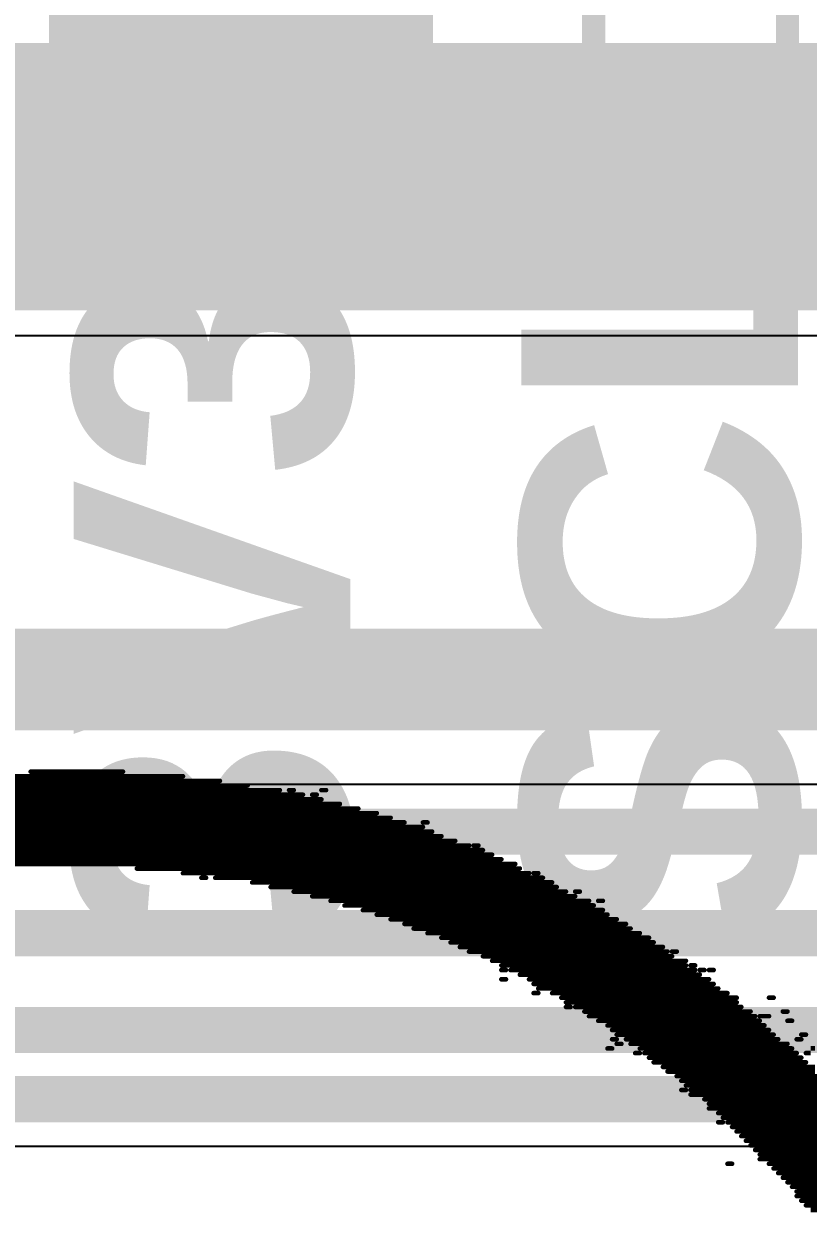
# Model space of a CAD drawing. Header units: inches. Extents: x -0.3 to 9.9, y -0.4 to 5.
# Drawn here: x 2.1685 to 2.3385, y 1.6235 to 1.8811 of the extents above; entities that cross this region are included whole.
import ezdxf

# ---------------------------------------------------------------- set-up
doc = ezdxf.new("R2010")
doc.units = ezdxf.units.IN
doc.header["$MEASUREMENT"] = 0
for name, color, linetype in [('Bottom Overlay', 54, 'Continuous'), ('Top Layer', 1, 'Continuous'), ('Top Overlay', 2, 'Continuous'), ('Top Paste', 8, 'Continuous'), ('Top Solder', 216, 'Continuous')]:
    doc.layers.add(name, color=color, linetype=linetype)
doc.styles.add('Arial_Bold', font='', dxfattribs={"height": 0.2})
doc.styles.get('Arial_Bold').set_extended_font_data('Arial', bold=True)

# ---------------------------------------------------------------- blocks, each defined once
blk = doc.blocks.new('R___0603_74')
at = {"layer": 'Top Layer'}
for points in [[(-0.015, 0.0175), (-0.015, -0.0175), (-0.045, -0.0175), (-0.045, 0.0175)], [(0.045, 0.0175), (0.045, -0.0175), (0.015, -0.0175), (0.015, 0.0175)]]:
    blk.add_hatch(color=1, dxfattribs=at).paths.add_polyline_path(points)
at = {"layer": 'Top Paste'}
for points in [[(-0.015, 0.0175), (-0.015, -0.0175), (-0.045, -0.0175), (-0.045, 0.0175)], [(0.045, 0.0175), (0.045, -0.0175), (0.015, -0.0175), (0.015, 0.0175)]]:
    blk.add_hatch(color=8, dxfattribs=at).paths.add_polyline_path(points)
at = {"layer": 'Top Solder'}
for points in [[(-0.011, 0.0215), (-0.011, -0.0215), (-0.049, -0.0215), (-0.049, 0.0215)], [(0.049, 0.0215), (0.049, -0.0215), (0.011, -0.0215), (0.011, 0.0215)]]:
    blk.add_hatch(color=216, dxfattribs=at).paths.add_polyline_path(points)
at = {"layer": 'Top Overlay'}
for points in [[(0.048, 0.021, 0.005, 0.005, 0), (-0.048, 0.021, 0.005, 0.005, 0)], [(-0.048, -0.021, 0.005, 0.005, 0), (-0.048, 0.021, 0.005, 0.005, 0)], [(0.048, -0.021, 0.005, 0.005, 0), (0.048, 0.021, 0.005, 0.005, 0)], [(0.048, -0.021, 0.005, 0.005, 0), (-0.048, -0.021, 0.005, 0.005, 0)]]:
    blk.add_lwpolyline(points, format="xyseb", dxfattribs=at)
for points in [[(-0.04925, 0.021, 0.0025, 0.0025, 1), (-0.04675, 0.021, 0.0025, 0.0025, 1)], [(-0.04925, 0.021, 0.0025, 0.0025, 1), (-0.04675, 0.021, 0.0025, 0.0025, 1)], [(0.04675, 0.021, 0.0025, 0.0025, 1), (0.04925, 0.021, 0.0025, 0.0025, 1)], [(0.04675, 0.021, 0.0025, 0.0025, 1), (0.04925, 0.021, 0.0025, 0.0025, 1)], [(-0.04925, -0.021, 0.0025, 0.0025, 1), (-0.04675, -0.021, 0.0025, 0.0025, 1)], [(-0.04925, -0.021, 0.0025, 0.0025, 1), (-0.04675, -0.021, 0.0025, 0.0025, 1)], [(0.04675, -0.021, 0.0025, 0.0025, 1), (0.04925, -0.021, 0.0025, 0.0025, 1)], [(0.04675, -0.021, 0.0025, 0.0025, 1), (0.04925, -0.021, 0.0025, 0.0025, 1)]]:
    blk.add_lwpolyline(points, format="xyseb", close=True, dxfattribs=at)

msp = doc.modelspace()

# ---------------------------------------------------------------- hatches: boundary and pattern name
at = {"layer": 'Top Layer'}
for points in [[(2.174, 1.839), (2.25718, 1.839), (2.25718, 2.152), (2.174, 2.152)], [(2.859, 1.819), (2.859, 1.877), (1.895, 1.877), (1.895, 1.819)]]:
    msp.add_hatch(color=1, dxfattribs=at).paths.add_polyline_path(points)

# ---------------------------------------------------------------- linework, layer by layer
at = {"layer": 'Bottom Overlay'}
for points in [[(2.157, 1.718, 0.001, 0.001, 0), (2.203, 1.718, 0.001, 0.001, 0)], [(2.17, 1.719, 0.001, 0.001, 0), (2.19, 1.719, 0.001, 0.001, 0)], [(2.143, 1.716, 0.001, 0.001, 0), (2.217, 1.716, 0.001, 0.001, 0)], [(2.149, 1.717, 0.001, 0.001, 0), (2.211, 1.717, 0.001, 0.001, 0)], [(2.128, 1.713, 0.001, 0.001, 0), (2.233, 1.713, 0.001, 0.001, 0)], [(2.132, 1.714, 0.001, 0.001, 0), (2.229, 1.714, 0.001, 0.001, 0)], [(2.136, 1.715, 0.001, 0.001, 0), (2.224, 1.715, 0.001, 0.001, 0)], [(2.226, 1.715, 0.001, 0.001, 0), (2.227, 1.715, 0.001, 0.001, 0)], [(2.231, 1.714, 0.001, 0.001, 0), (2.232, 1.714, 0.001, 0.001, 0)], [(2.233, 1.715, 0.001, 0.001, 0), (2.234, 1.715, 0.001, 0.001, 0)], [(2.119, 1.711, 0.001, 0.001, 0), (2.241, 1.711, 0.001, 0.001, 0)], [(2.124, 1.712, 0.001, 0.001, 0), (2.237, 1.712, 0.001, 0.001, 0)], [(2.109, 1.708, 0.001, 0.001, 0), (2.251, 1.708, 0.001, 0.001, 0)], [(2.113, 1.709, 0.001, 0.001, 0), (2.248, 1.709, 0.001, 0.001, 0)], [(2.116, 1.71, 0.001, 0.001, 0), (2.245, 1.71, 0.001, 0.001, 0)], [(2.255, 1.708, 0.001, 0.001, 0), (2.256, 1.708, 0.001, 0.001, 0)], [(2.104, 1.706, 0.001, 0.001, 0), (2.257, 1.706, 0.001, 0.001, 0)], [(2.107, 1.707, 0.001, 0.001, 0), (2.255, 1.707, 0.001, 0.001, 0)], [(2.096, 1.703, 0.001, 0.001, 0), (2.265, 1.703, 0.001, 0.001, 0)], [(2.099, 1.704, 0.001, 0.001, 0), (2.262, 1.704, 0.001, 0.001, 0)], [(2.101, 1.705, 0.001, 0.001, 0), (2.259, 1.705, 0.001, 0.001, 0)], [(2.266, 1.703, 0.001, 0.001, 0), (2.267, 1.703, 0.001, 0.001, 0)], [(2.089, 1.7, 0.001, 0.001, 0), (2.272, 1.7, 0.001, 0.001, 0)], [(2.091, 1.701, 0.001, 0.001, 0), (2.27, 1.701, 0.001, 0.001, 0)], [(2.093, 1.702, 0.001, 0.001, 0), (2.268, 1.702, 0.001, 0.001, 0)], [(2.086, 1.699, 0.001, 0.001, 0), (2.275, 1.699, 0.001, 0.001, 0)], [(2.193, 1.698, 0.001, 0.001, 0), (2.276, 1.698, 0.001, 0.001, 0)], [(2.203, 1.697, 0.001, 0.001, 0), (2.278, 1.697, 0.001, 0.001, 0)], [(2.207, 1.696, 0.001, 0.001, 0), (2.208, 1.696, 0.001, 0.001, 0)], [(2.21, 1.696, 0.001, 0.001, 0), (2.281, 1.696, 0.001, 0.001, 0)], [(2.218, 1.695, 0.001, 0.001, 0), (2.283, 1.695, 0.001, 0.001, 0)], [(2.279, 1.697, 0.001, 0.001, 0), (2.28, 1.697, 0.001, 0.001, 0)], [(2.222, 1.694, 0.001, 0.001, 0), (2.284, 1.694, 0.001, 0.001, 0)], [(2.227, 1.693, 0.001, 0.001, 0), (2.286, 1.693, 0.001, 0.001, 0)], [(2.288, 1.693, 0.001, 0.001, 0), (2.289, 1.693, 0.001, 0.001, 0)], [(2.231, 1.692, 0.001, 0.001, 0), (2.288, 1.692, 0.001, 0.001, 0)], [(2.235, 1.691, 0.001, 0.001, 0), (2.291, 1.691, 0.001, 0.001, 0)], [(2.238, 1.69, 0.001, 0.001, 0), (2.292, 1.69, 0.001, 0.001, 0)], [(2.293, 1.691, 0.001, 0.001, 0), (2.294, 1.691, 0.001, 0.001, 0)], [(2.242, 1.689, 0.001, 0.001, 0), (2.294, 1.689, 0.001, 0.001, 0)], [(2.245, 1.688, 0.001, 0.001, 0), (2.295, 1.688, 0.001, 0.001, 0)], [(2.248, 1.687, 0.001, 0.001, 0), (2.297, 1.687, 0.001, 0.001, 0)], [(2.251, 1.686, 0.001, 0.001, 0), (2.299, 1.686, 0.001, 0.001, 0)], [(2.253, 1.685, 0.001, 0.001, 0), (2.3, 1.685, 0.001, 0.001, 0)], [(2.256, 1.684, 0.001, 0.001, 0), (2.302, 1.684, 0.001, 0.001, 0)], [(2.259, 1.683, 0.001, 0.001, 0), (2.304, 1.683, 0.001, 0.001, 0)], [(2.261, 1.682, 0.001, 0.001, 0), (2.305, 1.682, 0.001, 0.001, 0)], [(2.263, 1.681, 0.001, 0.001, 0), (2.307, 1.681, 0.001, 0.001, 0)], [(2.265, 1.68, 0.001, 0.001, 0), (2.308, 1.68, 0.001, 0.001, 0)], [(2.309, 1.68, 0.001, 0.001, 0), (2.31, 1.68, 0.001, 0.001, 0)], [(2.268, 1.679, 0.001, 0.001, 0), (2.309, 1.679, 0.001, 0.001, 0)], [(2.27, 1.678, 0.001, 0.001, 0), (2.312, 1.678, 0.001, 0.001, 0)], [(2.272, 1.677, 0.001, 0.001, 0), (2.312, 1.677, 0.001, 0.001, 0)], [(2.313, 1.677, 0.001, 0.001, 0), (2.314, 1.677, 0.001, 0.001, 0)], [(2.272, 1.676, 0.001, 0.001, 0), (2.273, 1.676, 0.001, 0.001, 0)], [(2.274, 1.676, 0.001, 0.001, 0), (2.314, 1.676, 0.001, 0.001, 0)], [(2.276, 1.675, 0.001, 0.001, 0), (2.315, 1.675, 0.001, 0.001, 0)], [(2.315, 1.676, 0.001, 0.001, 0), (2.316, 1.676, 0.001, 0.001, 0)], [(2.317, 1.676, 0.001, 0.001, 0), (2.318, 1.676, 0.001, 0.001, 0)], [(2.272, 1.674, 0.001, 0.001, 0), (2.273, 1.674, 0.001, 0.001, 0)], [(2.278, 1.674, 0.001, 0.001, 0), (2.317, 1.674, 0.001, 0.001, 0)], [(2.279, 1.673, 0.001, 0.001, 0), (2.318, 1.673, 0.001, 0.001, 0)], [(2.28, 1.672, 0.001, 0.001, 0), (2.319, 1.672, 0.001, 0.001, 0)], [(2.279, 1.671, 0.001, 0.001, 0), (2.28, 1.671, 0.001, 0.001, 0)], [(2.283, 1.671, 0.001, 0.001, 0), (2.321, 1.671, 0.001, 0.001, 0)], [(2.285, 1.67, 0.001, 0.001, 0), (2.323, 1.67, 0.001, 0.001, 0)], [(2.286, 1.669, 0.001, 0.001, 0), (2.323, 1.669, 0.001, 0.001, 0)], [(2.33, 1.67, 0.001, 0.001, 0), (2.331, 1.67, 0.001, 0.001, 0)], [(2.286, 1.668, 0.001, 0.001, 0), (2.287, 1.668, 0.001, 0.001, 0)], [(2.288, 1.668, 0.001, 0.001, 0), (2.324, 1.668, 0.001, 0.001, 0)], [(2.29, 1.667, 0.001, 0.001, 0), (2.326, 1.667, 0.001, 0.001, 0)], [(2.333, 1.667, 0.001, 0.001, 0), (2.334, 1.667, 0.001, 0.001, 0)], [(2.291, 1.666, 0.001, 0.001, 0), (2.327, 1.666, 0.001, 0.001, 0)], [(2.293, 1.665, 0.001, 0.001, 0), (2.328, 1.665, 0.001, 0.001, 0)], [(2.295, 1.664, 0.001, 0.001, 0), (2.329, 1.664, 0.001, 0.001, 0)], [(2.328, 1.666, 0.001, 0.001, 0), (2.33, 1.666, 0.001, 0.001, 0)], [(2.334, 1.665, 0.001, 0.001, 0), (2.335, 1.665, 0.001, 0.001, 0)], [(2.296, 1.663, 0.001, 0.001, 0), (2.33, 1.663, 0.001, 0.001, 0)], [(2.297, 1.662, 0.001, 0.001, 0), (2.331, 1.662, 0.001, 0.001, 0)], [(2.337, 1.662, 0.001, 0.001, 0), (2.338, 1.662, 0.001, 0.001, 0)], [(2.295, 1.659, 0.001, 0.001, 0), (2.296, 1.659, 0.001, 0.001, 0)], [(2.296, 1.661, 0.001, 0.001, 0), (2.297, 1.661, 0.001, 0.001, 0)], [(2.297, 1.66, 0.001, 0.001, 0), (2.298, 1.66, 0.001, 0.001, 0)], [(2.299, 1.661, 0.001, 0.001, 0), (2.332, 1.661, 0.001, 0.001, 0)], [(2.3, 1.66, 0.001, 0.001, 0), (2.334, 1.66, 0.001, 0.001, 0)], [(2.302, 1.659, 0.001, 0.001, 0), (2.335, 1.659, 0.001, 0.001, 0)], [(2.336, 1.661, 0.001, 0.001, 0), (2.337, 1.661, 0.001, 0.001, 0)], [(2.339, 1.659, 0.001, 0.001, 0), (2.34, 1.659, 0.001, 0.001, 0)], [(2.301, 1.658, 0.001, 0.001, 0), (2.302, 1.658, 0.001, 0.001, 0)], [(2.303, 1.658, 0.001, 0.001, 0), (2.336, 1.658, 0.001, 0.001, 0)], [(2.304, 1.657, 0.001, 0.001, 0), (2.337, 1.657, 0.001, 0.001, 0)], [(2.338, 1.658, 0.001, 0.001, 0), (2.339, 1.658, 0.001, 0.001, 0)], [(2.305, 1.656, 0.001, 0.001, 0), (2.338, 1.656, 0.001, 0.001, 0)], [(2.307, 1.655, 0.001, 0.001, 0), (2.34, 1.655, 0.001, 0.001, 0)], [(2.308, 1.654, 0.001, 0.001, 0), (2.34, 1.654, 0.001, 0.001, 0)], [(2.31, 1.653, 0.001, 0.001, 0), (2.341, 1.653, 0.001, 0.001, 0)], [(2.311, 1.652, 0.001, 0.001, 0), (2.344, 1.652, 0.001, 0.001, 0)], [(2.312, 1.651, 0.001, 0.001, 0), (2.343, 1.651, 0.001, 0.001, 0)], [(2.311, 1.65, 0.001, 0.001, 0), (2.312, 1.65, 0.001, 0.001, 0)], [(2.313, 1.65, 0.001, 0.001, 0), (2.344, 1.65, 0.001, 0.001, 0)], [(2.313, 1.649, 0.001, 0.001, 0), (2.345, 1.649, 0.001, 0.001, 0)], [(2.316, 1.648, 0.001, 0.001, 0), (2.346, 1.648, 0.001, 0.001, 0)], [(2.317, 1.647, 0.001, 0.001, 0), (2.347, 1.647, 0.001, 0.001, 0)], [(2.317, 1.646, 0.001, 0.001, 0), (2.347, 1.646, 0.001, 0.001, 0)], [(2.319, 1.645, 0.001, 0.001, 0), (2.348, 1.645, 0.001, 0.001, 0)], [(2.32, 1.644, 0.001, 0.001, 0), (2.349, 1.644, 0.001, 0.001, 0)], [(2.319, 1.643, 0.001, 0.001, 0), (2.32, 1.643, 0.001, 0.001, 0)], [(2.321, 1.643, 0.001, 0.001, 0), (2.35, 1.643, 0.001, 0.001, 0)], [(2.322, 1.642, 0.001, 0.001, 0), (2.351, 1.642, 0.001, 0.001, 0)], [(2.323, 1.641, 0.001, 0.001, 0), (2.352, 1.641, 0.001, 0.001, 0)], [(2.324, 1.64, 0.001, 0.001, 0), (2.353, 1.64, 0.001, 0.001, 0)], [(2.325, 1.639, 0.001, 0.001, 0), (2.354, 1.639, 0.001, 0.001, 0)], [(2.326, 1.638, 0.001, 0.001, 0), (2.355, 1.638, 0.001, 0.001, 0)], [(2.327, 1.637, 0.001, 0.001, 0), (2.355, 1.637, 0.001, 0.001, 0)], [(2.328, 1.636, 0.001, 0.001, 0), (2.356, 1.636, 0.001, 0.001, 0)], [(2.321, 1.634, 0.001, 0.001, 0), (2.322, 1.634, 0.001, 0.001, 0)], [(2.328, 1.635, 0.001, 0.001, 0), (2.357, 1.635, 0.001, 0.001, 0)], [(2.33, 1.634, 0.001, 0.001, 0), (2.358, 1.634, 0.001, 0.001, 0)], [(2.331, 1.633, 0.001, 0.001, 0), (2.359, 1.633, 0.001, 0.001, 0)], [(2.332, 1.632, 0.001, 0.001, 0), (2.359, 1.632, 0.001, 0.001, 0)], [(2.333, 1.631, 0.001, 0.001, 0), (2.36, 1.631, 0.001, 0.001, 0)], [(2.334, 1.63, 0.001, 0.001, 0), (2.361, 1.63, 0.001, 0.001, 0)], [(2.335, 1.629, 0.001, 0.001, 0), (2.362, 1.629, 0.001, 0.001, 0)], [(2.336, 1.628, 0.001, 0.001, 0), (2.363, 1.628, 0.001, 0.001, 0)], [(2.336, 1.627, 0.001, 0.001, 0), (2.363, 1.627, 0.001, 0.001, 0)], [(2.337, 1.626, 0.001, 0.001, 0), (2.364, 1.626, 0.001, 0.001, 0)], [(2.338, 1.625, 0.001, 0.001, 0), (2.365, 1.625, 0.001, 0.001, 0)], [(2.339, 1.624, 0.001, 0.001, 0), (2.367, 1.624, 0.001, 0.001, 0)]]:
    msp.add_lwpolyline(points, format="xyseb", dxfattribs=at)
for points in [[(2.16975, 1.719, 0.0005, 0.0005, 1), (2.17025, 1.719, 0.0005, 0.0005, 1)], [(2.18975, 1.719, 0.0005, 0.0005, 1), (2.19025, 1.719, 0.0005, 0.0005, 1)], [(2.20275, 1.718, 0.0005, 0.0005, 1), (2.20325, 1.718, 0.0005, 0.0005, 1)], [(2.21075, 1.717, 0.0005, 0.0005, 1), (2.21125, 1.717, 0.0005, 0.0005, 1)], [(2.21675, 1.716, 0.0005, 0.0005, 1), (2.21725, 1.716, 0.0005, 0.0005, 1)], [(2.22375, 1.715, 0.0005, 0.0005, 1), (2.22425, 1.715, 0.0005, 0.0005, 1)], [(2.22575, 1.715, 0.0005, 0.0005, 1), (2.22625, 1.715, 0.0005, 0.0005, 1)], [(2.22675, 1.715, 0.0005, 0.0005, 1), (2.22725, 1.715, 0.0005, 0.0005, 1)], [(2.22875, 1.714, 0.0005, 0.0005, 1), (2.22925, 1.714, 0.0005, 0.0005, 1)], [(2.23075, 1.714, 0.0005, 0.0005, 1), (2.23125, 1.714, 0.0005, 0.0005, 1)], [(2.23175, 1.714, 0.0005, 0.0005, 1), (2.23225, 1.714, 0.0005, 0.0005, 1)], [(2.23275, 1.715, 0.0005, 0.0005, 1), (2.23325, 1.715, 0.0005, 0.0005, 1)], [(2.23275, 1.713, 0.0005, 0.0005, 1), (2.23325, 1.713, 0.0005, 0.0005, 1)], [(2.23375, 1.715, 0.0005, 0.0005, 1), (2.23425, 1.715, 0.0005, 0.0005, 1)], [(2.23675, 1.712, 0.0005, 0.0005, 1), (2.23725, 1.712, 0.0005, 0.0005, 1)], [(2.24075, 1.711, 0.0005, 0.0005, 1), (2.24125, 1.711, 0.0005, 0.0005, 1)], [(2.24475, 1.71, 0.0005, 0.0005, 1), (2.24525, 1.71, 0.0005, 0.0005, 1)], [(2.24775, 1.709, 0.0005, 0.0005, 1), (2.24825, 1.709, 0.0005, 0.0005, 1)], [(2.25075, 1.708, 0.0005, 0.0005, 1), (2.25125, 1.708, 0.0005, 0.0005, 1)], [(2.25475, 1.708, 0.0005, 0.0005, 1), (2.25525, 1.708, 0.0005, 0.0005, 1)], [(2.25575, 1.708, 0.0005, 0.0005, 1), (2.25625, 1.708, 0.0005, 0.0005, 1)], [(2.25475, 1.707, 0.0005, 0.0005, 1), (2.25525, 1.707, 0.0005, 0.0005, 1)], [(2.25675, 1.706, 0.0005, 0.0005, 1), (2.25725, 1.706, 0.0005, 0.0005, 1)], [(2.25875, 1.705, 0.0005, 0.0005, 1), (2.25925, 1.705, 0.0005, 0.0005, 1)], [(2.26175, 1.704, 0.0005, 0.0005, 1), (2.26225, 1.704, 0.0005, 0.0005, 1)], [(2.26475, 1.703, 0.0005, 0.0005, 1), (2.26525, 1.703, 0.0005, 0.0005, 1)], [(2.26575, 1.703, 0.0005, 0.0005, 1), (2.26625, 1.703, 0.0005, 0.0005, 1)], [(2.26675, 1.703, 0.0005, 0.0005, 1), (2.26725, 1.703, 0.0005, 0.0005, 1)], [(2.26775, 1.702, 0.0005, 0.0005, 1), (2.26825, 1.702, 0.0005, 0.0005, 1)], [(2.26975, 1.701, 0.0005, 0.0005, 1), (2.27025, 1.701, 0.0005, 0.0005, 1)], [(2.27175, 1.7, 0.0005, 0.0005, 1), (2.27225, 1.7, 0.0005, 0.0005, 1)], [(2.19275, 1.698, 0.0005, 0.0005, 1), (2.19325, 1.698, 0.0005, 0.0005, 1)], [(2.27475, 1.699, 0.0005, 0.0005, 1), (2.27525, 1.699, 0.0005, 0.0005, 1)], [(2.27575, 1.698, 0.0005, 0.0005, 1), (2.27625, 1.698, 0.0005, 0.0005, 1)], [(2.20275, 1.697, 0.0005, 0.0005, 1), (2.20325, 1.697, 0.0005, 0.0005, 1)], [(2.20675, 1.696, 0.0005, 0.0005, 1), (2.20725, 1.696, 0.0005, 0.0005, 1)], [(2.20775, 1.696, 0.0005, 0.0005, 1), (2.20825, 1.696, 0.0005, 0.0005, 1)], [(2.20975, 1.696, 0.0005, 0.0005, 1), (2.21025, 1.696, 0.0005, 0.0005, 1)], [(2.21775, 1.695, 0.0005, 0.0005, 1), (2.21825, 1.695, 0.0005, 0.0005, 1)], [(2.27775, 1.697, 0.0005, 0.0005, 1), (2.27825, 1.697, 0.0005, 0.0005, 1)], [(2.27875, 1.697, 0.0005, 0.0005, 1), (2.27925, 1.697, 0.0005, 0.0005, 1)], [(2.27975, 1.697, 0.0005, 0.0005, 1), (2.28025, 1.697, 0.0005, 0.0005, 1)], [(2.28075, 1.696, 0.0005, 0.0005, 1), (2.28125, 1.696, 0.0005, 0.0005, 1)], [(2.28275, 1.695, 0.0005, 0.0005, 1), (2.28325, 1.695, 0.0005, 0.0005, 1)], [(2.22175, 1.694, 0.0005, 0.0005, 1), (2.22225, 1.694, 0.0005, 0.0005, 1)], [(2.22675, 1.693, 0.0005, 0.0005, 1), (2.22725, 1.693, 0.0005, 0.0005, 1)], [(2.28375, 1.694, 0.0005, 0.0005, 1), (2.28425, 1.694, 0.0005, 0.0005, 1)], [(2.28575, 1.693, 0.0005, 0.0005, 1), (2.28625, 1.693, 0.0005, 0.0005, 1)], [(2.28775, 1.693, 0.0005, 0.0005, 1), (2.28825, 1.693, 0.0005, 0.0005, 1)], [(2.28875, 1.693, 0.0005, 0.0005, 1), (2.28925, 1.693, 0.0005, 0.0005, 1)], [(2.23075, 1.692, 0.0005, 0.0005, 1), (2.23125, 1.692, 0.0005, 0.0005, 1)], [(2.23475, 1.691, 0.0005, 0.0005, 1), (2.23525, 1.691, 0.0005, 0.0005, 1)], [(2.23775, 1.69, 0.0005, 0.0005, 1), (2.23825, 1.69, 0.0005, 0.0005, 1)], [(2.28775, 1.692, 0.0005, 0.0005, 1), (2.28825, 1.692, 0.0005, 0.0005, 1)], [(2.29075, 1.691, 0.0005, 0.0005, 1), (2.29125, 1.691, 0.0005, 0.0005, 1)], [(2.29175, 1.69, 0.0005, 0.0005, 1), (2.29225, 1.69, 0.0005, 0.0005, 1)], [(2.29275, 1.691, 0.0005, 0.0005, 1), (2.29325, 1.691, 0.0005, 0.0005, 1)], [(2.29375, 1.691, 0.0005, 0.0005, 1), (2.29425, 1.691, 0.0005, 0.0005, 1)], [(2.24175, 1.689, 0.0005, 0.0005, 1), (2.24225, 1.689, 0.0005, 0.0005, 1)], [(2.24475, 1.688, 0.0005, 0.0005, 1), (2.24525, 1.688, 0.0005, 0.0005, 1)], [(2.29375, 1.689, 0.0005, 0.0005, 1), (2.29425, 1.689, 0.0005, 0.0005, 1)], [(2.29475, 1.688, 0.0005, 0.0005, 1), (2.29525, 1.688, 0.0005, 0.0005, 1)], [(2.24775, 1.687, 0.0005, 0.0005, 1), (2.24825, 1.687, 0.0005, 0.0005, 1)], [(2.25075, 1.686, 0.0005, 0.0005, 1), (2.25125, 1.686, 0.0005, 0.0005, 1)], [(2.25275, 1.685, 0.0005, 0.0005, 1), (2.25325, 1.685, 0.0005, 0.0005, 1)], [(2.29675, 1.687, 0.0005, 0.0005, 1), (2.29725, 1.687, 0.0005, 0.0005, 1)], [(2.29875, 1.686, 0.0005, 0.0005, 1), (2.29925, 1.686, 0.0005, 0.0005, 1)], [(2.29975, 1.685, 0.0005, 0.0005, 1), (2.30025, 1.685, 0.0005, 0.0005, 1)], [(2.25575, 1.684, 0.0005, 0.0005, 1), (2.25625, 1.684, 0.0005, 0.0005, 1)], [(2.25875, 1.683, 0.0005, 0.0005, 1), (2.25925, 1.683, 0.0005, 0.0005, 1)], [(2.26075, 1.682, 0.0005, 0.0005, 1), (2.26125, 1.682, 0.0005, 0.0005, 1)], [(2.30175, 1.684, 0.0005, 0.0005, 1), (2.30225, 1.684, 0.0005, 0.0005, 1)], [(2.30375, 1.683, 0.0005, 0.0005, 1), (2.30425, 1.683, 0.0005, 0.0005, 1)], [(2.30475, 1.682, 0.0005, 0.0005, 1), (2.30525, 1.682, 0.0005, 0.0005, 1)], [(2.26275, 1.681, 0.0005, 0.0005, 1), (2.26325, 1.681, 0.0005, 0.0005, 1)], [(2.26475, 1.68, 0.0005, 0.0005, 1), (2.26525, 1.68, 0.0005, 0.0005, 1)], [(2.30675, 1.681, 0.0005, 0.0005, 1), (2.30725, 1.681, 0.0005, 0.0005, 1)], [(2.30775, 1.68, 0.0005, 0.0005, 1), (2.30825, 1.68, 0.0005, 0.0005, 1)], [(2.30875, 1.68, 0.0005, 0.0005, 1), (2.30925, 1.68, 0.0005, 0.0005, 1)], [(2.30975, 1.68, 0.0005, 0.0005, 1), (2.31025, 1.68, 0.0005, 0.0005, 1)], [(2.26775, 1.679, 0.0005, 0.0005, 1), (2.26825, 1.679, 0.0005, 0.0005, 1)], [(2.26975, 1.678, 0.0005, 0.0005, 1), (2.27025, 1.678, 0.0005, 0.0005, 1)], [(2.27175, 1.677, 0.0005, 0.0005, 1), (2.27225, 1.677, 0.0005, 0.0005, 1)], [(2.30875, 1.679, 0.0005, 0.0005, 1), (2.30925, 1.679, 0.0005, 0.0005, 1)], [(2.31175, 1.678, 0.0005, 0.0005, 1), (2.31225, 1.678, 0.0005, 0.0005, 1)], [(2.31175, 1.677, 0.0005, 0.0005, 1), (2.31225, 1.677, 0.0005, 0.0005, 1)], [(2.31275, 1.677, 0.0005, 0.0005, 1), (2.31325, 1.677, 0.0005, 0.0005, 1)], [(2.31375, 1.677, 0.0005, 0.0005, 1), (2.31425, 1.677, 0.0005, 0.0005, 1)], [(2.27175, 1.676, 0.0005, 0.0005, 1), (2.27225, 1.676, 0.0005, 0.0005, 1)], [(2.27275, 1.676, 0.0005, 0.0005, 1), (2.27325, 1.676, 0.0005, 0.0005, 1)], [(2.27375, 1.676, 0.0005, 0.0005, 1), (2.27425, 1.676, 0.0005, 0.0005, 1)], [(2.27575, 1.675, 0.0005, 0.0005, 1), (2.27625, 1.675, 0.0005, 0.0005, 1)], [(2.31375, 1.676, 0.0005, 0.0005, 1), (2.31425, 1.676, 0.0005, 0.0005, 1)], [(2.31475, 1.676, 0.0005, 0.0005, 1), (2.31525, 1.676, 0.0005, 0.0005, 1)], [(2.31475, 1.675, 0.0005, 0.0005, 1), (2.31525, 1.675, 0.0005, 0.0005, 1)], [(2.31575, 1.676, 0.0005, 0.0005, 1), (2.31625, 1.676, 0.0005, 0.0005, 1)], [(2.31675, 1.676, 0.0005, 0.0005, 1), (2.31725, 1.676, 0.0005, 0.0005, 1)], [(2.31775, 1.676, 0.0005, 0.0005, 1), (2.31825, 1.676, 0.0005, 0.0005, 1)], [(2.27175, 1.674, 0.0005, 0.0005, 1), (2.27225, 1.674, 0.0005, 0.0005, 1)], [(2.27275, 1.674, 0.0005, 0.0005, 1), (2.27325, 1.674, 0.0005, 0.0005, 1)], [(2.27775, 1.674, 0.0005, 0.0005, 1), (2.27825, 1.674, 0.0005, 0.0005, 1)], [(2.27875, 1.673, 0.0005, 0.0005, 1), (2.27925, 1.673, 0.0005, 0.0005, 1)], [(2.27975, 1.672, 0.0005, 0.0005, 1), (2.28025, 1.672, 0.0005, 0.0005, 1)], [(2.31675, 1.674, 0.0005, 0.0005, 1), (2.31725, 1.674, 0.0005, 0.0005, 1)], [(2.31775, 1.673, 0.0005, 0.0005, 1), (2.31825, 1.673, 0.0005, 0.0005, 1)], [(2.31875, 1.672, 0.0005, 0.0005, 1), (2.31925, 1.672, 0.0005, 0.0005, 1)], [(2.27875, 1.671, 0.0005, 0.0005, 1), (2.27925, 1.671, 0.0005, 0.0005, 1)], [(2.27975, 1.671, 0.0005, 0.0005, 1), (2.28025, 1.671, 0.0005, 0.0005, 1)], [(2.28275, 1.671, 0.0005, 0.0005, 1), (2.28325, 1.671, 0.0005, 0.0005, 1)], [(2.28475, 1.67, 0.0005, 0.0005, 1), (2.28525, 1.67, 0.0005, 0.0005, 1)], [(2.28575, 1.669, 0.0005, 0.0005, 1), (2.28625, 1.669, 0.0005, 0.0005, 1)], [(2.32075, 1.671, 0.0005, 0.0005, 1), (2.32125, 1.671, 0.0005, 0.0005, 1)], [(2.32275, 1.67, 0.0005, 0.0005, 1), (2.32325, 1.67, 0.0005, 0.0005, 1)], [(2.32275, 1.669, 0.0005, 0.0005, 1), (2.32325, 1.669, 0.0005, 0.0005, 1)], [(2.32975, 1.67, 0.0005, 0.0005, 1), (2.33025, 1.67, 0.0005, 0.0005, 1)], [(2.33075, 1.67, 0.0005, 0.0005, 1), (2.33125, 1.67, 0.0005, 0.0005, 1)], [(2.28575, 1.668, 0.0005, 0.0005, 1), (2.28625, 1.668, 0.0005, 0.0005, 1)], [(2.28675, 1.668, 0.0005, 0.0005, 1), (2.28725, 1.668, 0.0005, 0.0005, 1)], [(2.28775, 1.668, 0.0005, 0.0005, 1), (2.28825, 1.668, 0.0005, 0.0005, 1)], [(2.28975, 1.667, 0.0005, 0.0005, 1), (2.29025, 1.667, 0.0005, 0.0005, 1)], [(2.32375, 1.668, 0.0005, 0.0005, 1), (2.32425, 1.668, 0.0005, 0.0005, 1)], [(2.32575, 1.667, 0.0005, 0.0005, 1), (2.32625, 1.667, 0.0005, 0.0005, 1)], [(2.33275, 1.667, 0.0005, 0.0005, 1), (2.33325, 1.667, 0.0005, 0.0005, 1)], [(2.33375, 1.667, 0.0005, 0.0005, 1), (2.33425, 1.667, 0.0005, 0.0005, 1)], [(2.29075, 1.666, 0.0005, 0.0005, 1), (2.29125, 1.666, 0.0005, 0.0005, 1)], [(2.29275, 1.665, 0.0005, 0.0005, 1), (2.29325, 1.665, 0.0005, 0.0005, 1)], [(2.29475, 1.664, 0.0005, 0.0005, 1), (2.29525, 1.664, 0.0005, 0.0005, 1)], [(2.32675, 1.666, 0.0005, 0.0005, 1), (2.32725, 1.666, 0.0005, 0.0005, 1)], [(2.32775, 1.666, 0.0005, 0.0005, 1), (2.32825, 1.666, 0.0005, 0.0005, 1)], [(2.32775, 1.665, 0.0005, 0.0005, 1), (2.32825, 1.665, 0.0005, 0.0005, 1)], [(2.32875, 1.664, 0.0005, 0.0005, 1), (2.32925, 1.664, 0.0005, 0.0005, 1)], [(2.32975, 1.666, 0.0005, 0.0005, 1), (2.33025, 1.666, 0.0005, 0.0005, 1)], [(2.33375, 1.665, 0.0005, 0.0005, 1), (2.33425, 1.665, 0.0005, 0.0005, 1)], [(2.33475, 1.665, 0.0005, 0.0005, 1), (2.33525, 1.665, 0.0005, 0.0005, 1)], [(2.29575, 1.663, 0.0005, 0.0005, 1), (2.29625, 1.663, 0.0005, 0.0005, 1)], [(2.29675, 1.662, 0.0005, 0.0005, 1), (2.29725, 1.662, 0.0005, 0.0005, 1)], [(2.32975, 1.663, 0.0005, 0.0005, 1), (2.33025, 1.663, 0.0005, 0.0005, 1)], [(2.33075, 1.662, 0.0005, 0.0005, 1), (2.33125, 1.662, 0.0005, 0.0005, 1)], [(2.33675, 1.662, 0.0005, 0.0005, 1), (2.33725, 1.662, 0.0005, 0.0005, 1)], [(2.33775, 1.662, 0.0005, 0.0005, 1), (2.33825, 1.662, 0.0005, 0.0005, 1)], [(2.29475, 1.659, 0.0005, 0.0005, 1), (2.29525, 1.659, 0.0005, 0.0005, 1)], [(2.29575, 1.661, 0.0005, 0.0005, 1), (2.29625, 1.661, 0.0005, 0.0005, 1)], [(2.29575, 1.659, 0.0005, 0.0005, 1), (2.29625, 1.659, 0.0005, 0.0005, 1)], [(2.29675, 1.661, 0.0005, 0.0005, 1), (2.29725, 1.661, 0.0005, 0.0005, 1)], [(2.29675, 1.66, 0.0005, 0.0005, 1), (2.29725, 1.66, 0.0005, 0.0005, 1)], [(2.29775, 1.66, 0.0005, 0.0005, 1), (2.29825, 1.66, 0.0005, 0.0005, 1)], [(2.29875, 1.661, 0.0005, 0.0005, 1), (2.29925, 1.661, 0.0005, 0.0005, 1)], [(2.29975, 1.66, 0.0005, 0.0005, 1), (2.30025, 1.66, 0.0005, 0.0005, 1)], [(2.30175, 1.659, 0.0005, 0.0005, 1), (2.30225, 1.659, 0.0005, 0.0005, 1)], [(2.33175, 1.661, 0.0005, 0.0005, 1), (2.33225, 1.661, 0.0005, 0.0005, 1)], [(2.33375, 1.66, 0.0005, 0.0005, 1), (2.33425, 1.66, 0.0005, 0.0005, 1)], [(2.33475, 1.659, 0.0005, 0.0005, 1), (2.33525, 1.659, 0.0005, 0.0005, 1)], [(2.33575, 1.661, 0.0005, 0.0005, 1), (2.33625, 1.661, 0.0005, 0.0005, 1)], [(2.33675, 1.661, 0.0005, 0.0005, 1), (2.33725, 1.661, 0.0005, 0.0005, 1)], [(2.30075, 1.658, 0.0005, 0.0005, 1), (2.30125, 1.658, 0.0005, 0.0005, 1)], [(2.30175, 1.658, 0.0005, 0.0005, 1), (2.30225, 1.658, 0.0005, 0.0005, 1)], [(2.30275, 1.658, 0.0005, 0.0005, 1), (2.30325, 1.658, 0.0005, 0.0005, 1)], [(2.30375, 1.657, 0.0005, 0.0005, 1), (2.30425, 1.657, 0.0005, 0.0005, 1)], [(2.33575, 1.658, 0.0005, 0.0005, 1), (2.33625, 1.658, 0.0005, 0.0005, 1)], [(2.33675, 1.657, 0.0005, 0.0005, 1), (2.33725, 1.657, 0.0005, 0.0005, 1)], [(2.33775, 1.658, 0.0005, 0.0005, 1), (2.33825, 1.658, 0.0005, 0.0005, 1)], [(2.30475, 1.656, 0.0005, 0.0005, 1), (2.30525, 1.656, 0.0005, 0.0005, 1)], [(2.30675, 1.655, 0.0005, 0.0005, 1), (2.30725, 1.655, 0.0005, 0.0005, 1)], [(2.30775, 1.654, 0.0005, 0.0005, 1), (2.30825, 1.654, 0.0005, 0.0005, 1)], [(2.33775, 1.656, 0.0005, 0.0005, 1), (2.33825, 1.656, 0.0005, 0.0005, 1)], [(2.30975, 1.653, 0.0005, 0.0005, 1), (2.31025, 1.653, 0.0005, 0.0005, 1)], [(2.31075, 1.652, 0.0005, 0.0005, 1), (2.31125, 1.652, 0.0005, 0.0005, 1)], [(2.31175, 1.651, 0.0005, 0.0005, 1), (2.31225, 1.651, 0.0005, 0.0005, 1)], [(2.31075, 1.65, 0.0005, 0.0005, 1), (2.31125, 1.65, 0.0005, 0.0005, 1)], [(2.31175, 1.65, 0.0005, 0.0005, 1), (2.31225, 1.65, 0.0005, 0.0005, 1)], [(2.31275, 1.65, 0.0005, 0.0005, 1), (2.31325, 1.65, 0.0005, 0.0005, 1)], [(2.31275, 1.649, 0.0005, 0.0005, 1), (2.31325, 1.649, 0.0005, 0.0005, 1)], [(2.31575, 1.648, 0.0005, 0.0005, 1), (2.31625, 1.648, 0.0005, 0.0005, 1)], [(2.31675, 1.647, 0.0005, 0.0005, 1), (2.31725, 1.647, 0.0005, 0.0005, 1)], [(2.31675, 1.646, 0.0005, 0.0005, 1), (2.31725, 1.646, 0.0005, 0.0005, 1)], [(2.31875, 1.645, 0.0005, 0.0005, 1), (2.31925, 1.645, 0.0005, 0.0005, 1)], [(2.31975, 1.644, 0.0005, 0.0005, 1), (2.32025, 1.644, 0.0005, 0.0005, 1)], [(2.31875, 1.643, 0.0005, 0.0005, 1), (2.31925, 1.643, 0.0005, 0.0005, 1)], [(2.31975, 1.643, 0.0005, 0.0005, 1), (2.32025, 1.643, 0.0005, 0.0005, 1)], [(2.32075, 1.643, 0.0005, 0.0005, 1), (2.32125, 1.643, 0.0005, 0.0005, 1)], [(2.32175, 1.642, 0.0005, 0.0005, 1), (2.32225, 1.642, 0.0005, 0.0005, 1)], [(2.32275, 1.641, 0.0005, 0.0005, 1), (2.32325, 1.641, 0.0005, 0.0005, 1)], [(2.32375, 1.64, 0.0005, 0.0005, 1), (2.32425, 1.64, 0.0005, 0.0005, 1)], [(2.32475, 1.639, 0.0005, 0.0005, 1), (2.32525, 1.639, 0.0005, 0.0005, 1)], [(2.32575, 1.638, 0.0005, 0.0005, 1), (2.32625, 1.638, 0.0005, 0.0005, 1)], [(2.32675, 1.637, 0.0005, 0.0005, 1), (2.32725, 1.637, 0.0005, 0.0005, 1)], [(2.32775, 1.636, 0.0005, 0.0005, 1), (2.32825, 1.636, 0.0005, 0.0005, 1)], [(2.32075, 1.634, 0.0005, 0.0005, 1), (2.32125, 1.634, 0.0005, 0.0005, 1)], [(2.32175, 1.634, 0.0005, 0.0005, 1), (2.32225, 1.634, 0.0005, 0.0005, 1)], [(2.32775, 1.635, 0.0005, 0.0005, 1), (2.32825, 1.635, 0.0005, 0.0005, 1)], [(2.32975, 1.634, 0.0005, 0.0005, 1), (2.33025, 1.634, 0.0005, 0.0005, 1)], [(2.33075, 1.633, 0.0005, 0.0005, 1), (2.33125, 1.633, 0.0005, 0.0005, 1)], [(2.33175, 1.632, 0.0005, 0.0005, 1), (2.33225, 1.632, 0.0005, 0.0005, 1)], [(2.33275, 1.631, 0.0005, 0.0005, 1), (2.33325, 1.631, 0.0005, 0.0005, 1)], [(2.33375, 1.63, 0.0005, 0.0005, 1), (2.33425, 1.63, 0.0005, 0.0005, 1)], [(2.33475, 1.629, 0.0005, 0.0005, 1), (2.33525, 1.629, 0.0005, 0.0005, 1)], [(2.33575, 1.628, 0.0005, 0.0005, 1), (2.33625, 1.628, 0.0005, 0.0005, 1)], [(2.33575, 1.627, 0.0005, 0.0005, 1), (2.33625, 1.627, 0.0005, 0.0005, 1)], [(2.33675, 1.626, 0.0005, 0.0005, 1), (2.33725, 1.626, 0.0005, 0.0005, 1)], [(2.33775, 1.625, 0.0005, 0.0005, 1), (2.33825, 1.625, 0.0005, 0.0005, 1)]]:
    msp.add_lwpolyline(points, format="xyseb", close=True, dxfattribs=at)
at = {"layer": 'Top Layer'}
for p, q in [((1.895, 1.81359), (2.859, 1.81359)), ((2.847, 1.7162), (1.64941, 1.7162)), ((1.53432, 1.6378), (2.80728, 1.6378))]:
    msp.add_line(p, q, dxfattribs=at)
for points in [[(2.318, 1.852, 0.05, 0.05, 0), (2.63871, 1.852, 0.05, 0.05, 0)], [(1.492, 1.739, 0.022, 0.022, 0), (2.919, 1.739, 0.022, 0.022, 0)], [(1.636, 1.706, 0.01, 0.01, 0), (2.815, 1.706, 0.01, 0.01, 0)], [(1.626, 1.684, 0.01, 0.01, 0), (2.84, 1.684, 0.01, 0.01, 0)], [(1.534, 1.663, 0.01, 0.01, 0), (2.828, 1.663, 0.01, 0.01, 0)], [(1.52779, 1.648, 0.01, 0.01, 0), (2.815, 1.648, 0.01, 0.01, 0)]]:
    msp.add_lwpolyline(points, format="xyseb", dxfattribs=at)
msp.add_lwpolyline([(2.3055, 1.852, 0.025, 0.025, 1), (2.3305, 1.852, 0.025, 0.025, 1)], format="xyseb", close=True, dxfattribs=at)

# ---------------------------------------------------------------- block references
at = {"rotation": 270}
msp.add_blockref('R___0603_74', (2.313, 1.88), dxfattribs=at)

# ---------------------------------------------------------------- texts
at = {"layer": 'Top Overlay', "style": 'Arial_Bold'}
for s, p in [('SCL', (2.3363, 1.68074)), ('3V3', (2.2393, 1.68))]:
    msp.add_text(s, height=0.06, rotation=90, dxfattribs=at).set_placement(p)

doc.saveas('drawing.dxf')
